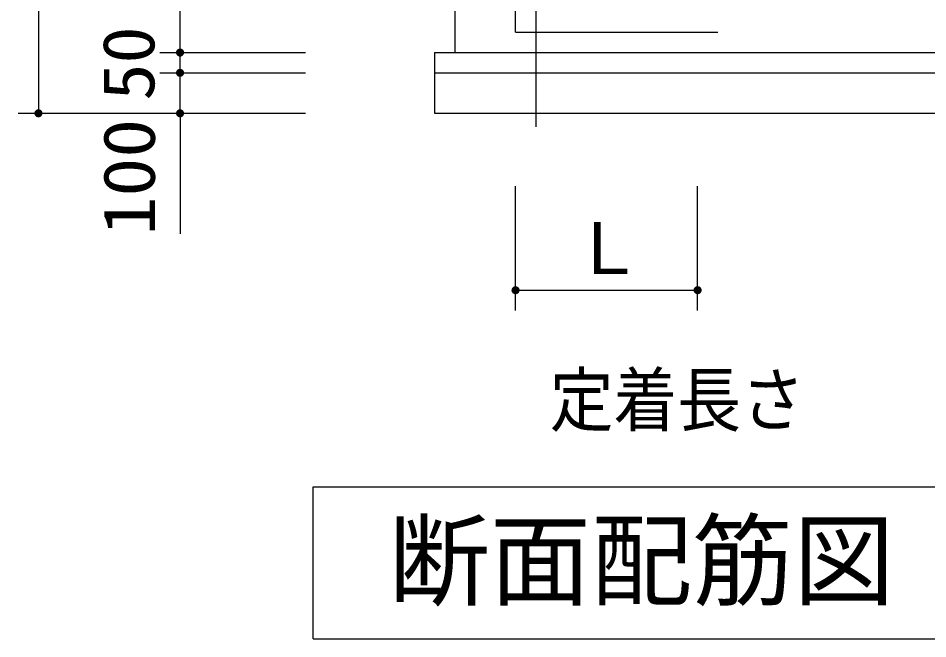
# Model space of a CAD drawing. Units: millimetres, scale not verified. Extents: x -14850 to 14850, y -10500 to 10500.
# Drawn here: x -1397 to 851, y -1886 to -353 of the extents above; entities that cross this region are included whole.
import ezdxf
from ezdxf.enums import TextEntityAlignment as Align

# ---------------------------------------------------------------- set-up
doc = ezdxf.new("R2010")
doc.units = ezdxf.units.MM
doc.header["$LTSCALE"] = 50
doc.linetypes.add('CHAIN2', pattern=[12, 9, -1, 1, -1])
doc.layers.add('0-0_機器', color=3, linetype='Continuous', lineweight=25)
doc.layers.add('0-3_製作', color=5, linetype='Continuous', lineweight=25)
doc.styles.add('ＭＳ ゴシック', font='')
doc.styles.get('ＭＳ ゴシック').set_extended_font_data('MS Gothic')

msp = doc.modelspace()

# ---------------------------------------------------------------- linework, layer by layer
at = {"layer": '0-0_機器', "color": 2, "linetype": 'CHAIN2'}
msp.add_line((-117.71, 2079.16), (-117.71, -621.57), dxfattribs=at)
at = {"layer": '0-0_機器', "color": 2}
for p, q in [((-317.71, -237.98), (-317.71, -437.98)), ((-367.71, -437.98), (2232.29, -437.98)), ((-367.71, -487.98), (2232.29, -487.98))]:
    msp.add_line(p, q, dxfattribs=at)
at = {"layer": '0-0_機器'}
for p, q in [((-167.71, -387.98), (332.29, -387.98)), ((-667.71, -1511.01), (2532.29, -1511.01)), ((-667.71, -1886.01), (-667.71, -1511.01)), ((-667.71, -1886.01), (2532.29, -1886.01))]:
    msp.add_line(p, q, dxfattribs=at)
msp.add_lwpolyline([(-167.71, -387.98), (-167.71, 1992.02), (282.29, 1992.02)], dxfattribs=at)
at = {"layer": '0-0_機器', "color": 2}
msp.add_lwpolyline([(-367.71, -437.98), (-367.71, -587.98), (2232.29, -587.98)], dxfattribs=at)
at = {"layer": '0-3_製作', "color": 2}
for p, q in [((-1346.7, 2042.02), (-1346.7, -587.98)), ((-996.7, -437.98), (-996.7, -237.98)), ((-1046.7, -437.98), (-686.41, -437.98)), ((-996.7, -487.98), (-996.7, -437.98)), ((-1046.7, -487.98), (-686.41, -487.98)), ((-996.7, -587.98), (-996.7, -487.98)), ((-1396.7, -587.98), (-686.41, -587.98)), ((-996.7, -587.98), (-996.7, -885.87)), ((-167.71, -1074.95), (-167.71, -768.36)), ((282.29, -1074.95), (282.29, -768.36)), ((-167.71, -1024.95), (282.29, -1024.95))]:
    msp.add_line(p, q, dxfattribs=at)
at = {"layer": '0-3_製作'}
for points in [[(-1006.68, -437.35), (-996.7, -437.98), (-1006.7, -437.98)], [(-1006.7, -437.98), (-1003.99, -444.82), (-1006.62, -439.23)], [(-1006.7, -437.98), (-1003.07, -445.68), (-1003.99, -444.82)], [(-996.7, -437.98), (-1003.07, -445.68), (-1006.7, -437.98)], [(-1006.52, -436.1), (-996.7, -437.98), (-1006.68, -437.35)], [(-1006.62, -439.23), (-1004.79, -443.85), (-1006.39, -440.46)], [(-1006.62, -439.23), (-1003.99, -444.82), (-1004.79, -443.85)], [(-1006.21, -434.89), (-996.7, -437.98), (-1006.52, -436.1)], [(-1006.39, -440.46), (-1005.46, -442.79), (-1006, -441.66)], [(-1006.39, -440.46), (-1004.79, -443.85), (-1005.46, -442.79)], [(-1005.75, -433.72), (-996.7, -437.98), (-1006.21, -434.89)], [(-1005.14, -432.62), (-996.7, -437.98), (-1005.75, -433.72)], [(-1004.41, -431.6), (-996.7, -437.98), (-1005.14, -432.62)], [(-1003.55, -430.69), (-996.7, -437.98), (-1004.41, -431.6)], [(-1002.58, -429.89), (-996.7, -437.98), (-1003.55, -430.69)], [(-996.7, -437.98), (-1002.06, -446.42), (-1003.07, -445.68)], [(-1001.52, -429.21), (-996.7, -437.98), (-1002.58, -429.89)], [(-996.7, -437.98), (-1000.96, -447.02), (-1002.06, -446.42)], [(-1000.38, -428.68), (-996.7, -437.98), (-1001.52, -429.21)], [(-996.7, -437.98), (-999.79, -447.49), (-1000.96, -447.02)], [(-1000.38, -428.68), (-996.7, -427.98), (-996.7, -437.98)], [(-999.19, -428.29), (-996.7, -427.98), (-1000.38, -428.68)], [(-996.7, -437.98), (-998.57, -447.8), (-999.79, -447.49)], [(-997.95, -428.06), (-996.7, -427.98), (-999.19, -428.29)], [(-996.7, -437.98), (-997.33, -447.96), (-998.57, -447.8)], [(-996.7, -437.98), (-996.7, -447.98), (-997.33, -447.96)], [(-996.7, -427.98), (-986.7, -437.98), (-996.7, -437.98)], [(-996.07, -428), (-986.7, -437.98), (-996.7, -427.98)], [(-996.7, -437.98), (-995.45, -447.9), (-996.7, -447.98)], [(-996.7, -437.98), (-994.21, -447.66), (-995.45, -447.9)], [(-996.7, -437.98), (-993.02, -447.27), (-994.21, -447.66)], [(-996.7, -437.98), (-991.88, -446.74), (-993.02, -447.27)], [(-986.7, -437.98), (-991.88, -446.74), (-996.7, -437.98)], [(-994.83, -428.15), (-986.7, -437.98), (-996.07, -428)], [(-993.61, -428.47), (-986.7, -437.98), (-994.83, -428.15)], [(-992.44, -428.93), (-986.7, -437.98), (-993.61, -428.47)], [(-991.34, -429.53), (-986.7, -437.98), (-992.44, -428.93)], [(-986.7, -437.98), (-990.82, -446.07), (-991.88, -446.74)], [(-990.33, -430.27), (-986.7, -437.98), (-991.34, -429.53)], [(-986.7, -437.98), (-989.85, -445.27), (-990.82, -446.07)], [(-989.41, -431.13), (-986.7, -437.98), (-990.33, -430.27)], [(-986.7, -437.98), (-989, -444.35), (-989.85, -445.27)], [(-989.41, -431.13), (-986.78, -436.72), (-986.7, -437.98)], [(-988.61, -432.1), (-986.78, -436.72), (-989.41, -431.13)], [(-986.7, -437.98), (-988.26, -443.33), (-989, -444.35)], [(-988.61, -432.1), (-987.01, -435.49), (-986.78, -436.72)], [(-987.94, -433.16), (-987.01, -435.49), (-988.61, -432.1)], [(-986.7, -437.98), (-987.65, -442.23), (-988.26, -443.33)], [(-987.94, -433.16), (-987.4, -434.29), (-987.01, -435.49)], [(-986.7, -437.98), (-987.19, -441.07), (-987.65, -442.23)], [(-986.7, -437.98), (-986.88, -439.85), (-987.19, -441.07)], [(-986.7, -437.98), (-986.72, -438.6), (-986.88, -439.85)], [(-1006.68, -487.35), (-996.7, -487.98), (-1006.7, -487.98)], [(-1006.7, -487.98), (-1003.07, -495.68), (-1006.62, -489.23)], [(-1006.7, -487.98), (-1002.06, -496.42), (-1003.07, -495.68)], [(-996.7, -487.98), (-1002.06, -496.42), (-1006.7, -487.98)], [(-1006.52, -486.1), (-996.7, -487.98), (-1006.68, -487.35)], [(-1006.62, -489.23), (-1003.99, -494.82), (-1006.39, -490.46)], [(-1006.62, -489.23), (-1003.07, -495.68), (-1003.99, -494.82)], [(-1006.21, -484.89), (-996.7, -487.98), (-1006.52, -486.1)], [(-1006.39, -490.46), (-1004.79, -493.85), (-1006, -491.66)], [(-1006.39, -490.46), (-1003.99, -494.82), (-1004.79, -493.85)], [(-1005.75, -483.72), (-996.7, -487.98), (-1006.21, -484.89)], [(-1006, -491.66), (-1004.79, -493.85), (-1005.46, -492.79)], [(-1005.14, -482.62), (-996.7, -487.98), (-1005.75, -483.72)], [(-1004.41, -481.6), (-996.7, -487.98), (-1005.14, -482.62)], [(-1003.55, -480.69), (-996.7, -487.98), (-1004.41, -481.6)], [(-1002.58, -479.89), (-996.7, -487.98), (-1003.55, -480.69)], [(-1001.52, -479.21), (-996.7, -487.98), (-1002.58, -479.89)], [(-996.7, -487.98), (-1000.96, -497.02), (-1002.06, -496.42)], [(-1000.38, -478.68), (-996.7, -487.98), (-1001.52, -479.21)], [(-996.7, -487.98), (-999.79, -497.49), (-1000.96, -497.02)], [(-1000.38, -478.68), (-996.7, -477.98), (-996.7, -487.98)], [(-999.19, -478.29), (-996.7, -477.98), (-1000.38, -478.68)], [(-996.7, -487.98), (-998.57, -497.8), (-999.79, -497.49)], [(-997.95, -478.06), (-996.7, -477.98), (-999.19, -478.29)], [(-996.7, -487.98), (-997.33, -497.96), (-998.57, -497.8)], [(-996.7, -487.98), (-996.7, -497.98), (-997.33, -497.96)], [(-996.7, -477.98), (-986.7, -487.98), (-996.7, -487.98)], [(-996.07, -478), (-986.7, -487.98), (-996.7, -477.98)], [(-996.7, -487.98), (-995.45, -497.9), (-996.7, -497.98)], [(-996.7, -487.98), (-994.21, -497.66), (-995.45, -497.9)], [(-996.7, -487.98), (-993.02, -497.27), (-994.21, -497.66)], [(-996.7, -487.98), (-991.88, -496.74), (-993.02, -497.27)], [(-986.7, -487.98), (-991.88, -496.74), (-996.7, -487.98)], [(-994.83, -478.15), (-986.7, -487.98), (-996.07, -478)], [(-993.61, -478.47), (-986.7, -487.98), (-994.83, -478.15)], [(-992.44, -478.93), (-986.7, -487.98), (-993.61, -478.47)], [(-991.34, -479.53), (-986.7, -487.98), (-992.44, -478.93)], [(-986.7, -487.98), (-990.82, -496.07), (-991.88, -496.74)], [(-990.33, -480.27), (-986.7, -487.98), (-991.34, -479.53)], [(-986.7, -487.98), (-989.85, -495.27), (-990.82, -496.07)], [(-990.33, -480.27), (-986.78, -486.72), (-986.7, -487.98)], [(-989.41, -481.13), (-986.78, -486.72), (-990.33, -480.27)], [(-986.7, -487.98), (-989, -494.35), (-989.85, -495.27)], [(-989.41, -481.13), (-987.01, -485.49), (-986.78, -486.72)], [(-988.61, -482.1), (-987.01, -485.49), (-989.41, -481.13)], [(-986.7, -487.98), (-988.26, -493.33), (-989, -494.35)], [(-988.61, -482.1), (-987.4, -484.3), (-987.01, -485.49)], [(-987.94, -483.16), (-987.4, -484.3), (-988.61, -482.1)], [(-986.7, -487.98), (-987.65, -492.23), (-988.26, -493.33)], [(-986.7, -487.98), (-987.19, -491.07), (-987.65, -492.23)], [(-986.7, -487.98), (-986.88, -489.85), (-987.19, -491.07)], [(-986.7, -487.98), (-986.72, -488.6), (-986.88, -489.85)], [(-1355.75, -583.72), (-1346.7, -587.98), (-1356.21, -584.89)], [(-1355.14, -582.62), (-1346.7, -587.98), (-1355.75, -583.72)], [(-1354.41, -581.6), (-1346.7, -587.98), (-1355.14, -582.62)], [(-1353.55, -580.69), (-1346.7, -587.98), (-1354.41, -581.6)], [(-1352.58, -579.89), (-1346.7, -587.98), (-1353.55, -580.69)], [(-1351.52, -579.21), (-1346.7, -587.98), (-1352.58, -579.89)], [(-1350.38, -578.68), (-1346.7, -587.98), (-1351.52, -579.21)], [(-1350.38, -578.68), (-1346.7, -577.98), (-1346.7, -587.98)], [(-1349.19, -578.29), (-1346.7, -577.98), (-1350.38, -578.68)], [(-1347.95, -578.06), (-1346.7, -577.98), (-1349.19, -578.29)], [(-1346.7, -577.98), (-1336.7, -587.98), (-1346.7, -587.98)], [(-1346.07, -578), (-1336.7, -587.98), (-1346.7, -577.98)], [(-1344.83, -578.15), (-1336.7, -587.98), (-1346.07, -578)], [(-1343.61, -578.47), (-1336.7, -587.98), (-1344.83, -578.15)], [(-1342.44, -578.93), (-1336.7, -587.98), (-1343.61, -578.47)], [(-1341.34, -579.53), (-1336.7, -587.98), (-1342.44, -578.93)], [(-1340.33, -580.27), (-1336.7, -587.98), (-1341.34, -579.53)], [(-1339.41, -581.13), (-1336.7, -587.98), (-1340.33, -580.27)], [(-1339.41, -581.13), (-1336.78, -586.72), (-1336.7, -587.98)], [(-1338.61, -582.1), (-1336.78, -586.72), (-1339.41, -581.13)], [(-1338.61, -582.1), (-1337.01, -585.49), (-1336.78, -586.72)], [(-1337.94, -583.16), (-1337.01, -585.49), (-1338.61, -582.1)], [(-1337.94, -583.16), (-1337.4, -584.3), (-1337.01, -585.49)], [(-1005.75, -583.72), (-996.7, -587.98), (-1006.21, -584.89)], [(-1005.14, -582.62), (-996.7, -587.98), (-1005.75, -583.72)], [(-1004.41, -581.6), (-996.7, -587.98), (-1005.14, -582.62)], [(-1003.55, -580.69), (-996.7, -587.98), (-1004.41, -581.6)], [(-1002.58, -579.89), (-996.7, -587.98), (-1003.55, -580.69)], [(-1001.52, -579.21), (-996.7, -587.98), (-1002.58, -579.89)], [(-1001.52, -579.21), (-996.7, -577.98), (-996.7, -587.98)], [(-1000.38, -578.68), (-996.7, -577.98), (-1001.52, -579.21)], [(-999.19, -578.29), (-996.7, -577.98), (-1000.38, -578.68)], [(-997.95, -578.06), (-996.7, -577.98), (-999.19, -578.29)], [(-996.7, -577.98), (-986.7, -587.98), (-996.7, -587.98)], [(-996.07, -578), (-986.7, -587.98), (-996.7, -577.98)], [(-994.83, -578.15), (-986.7, -587.98), (-996.07, -578)], [(-993.61, -578.47), (-986.7, -587.98), (-994.83, -578.15)], [(-992.44, -578.93), (-986.7, -587.98), (-993.61, -578.47)], [(-991.34, -579.53), (-986.7, -587.98), (-992.44, -578.93)], [(-991.34, -579.53), (-986.78, -586.72), (-986.7, -587.98)], [(-990.33, -580.27), (-986.78, -586.72), (-991.34, -579.53)], [(-990.33, -580.27), (-987.01, -585.49), (-986.78, -586.72)], [(-989.41, -581.13), (-987.01, -585.49), (-990.33, -580.27)], [(-989.41, -581.13), (-987.4, -584.3), (-987.01, -585.49)], [(-988.61, -582.1), (-987.4, -584.3), (-989.41, -581.13)], [(-988.61, -582.1), (-987.94, -583.16), (-987.4, -584.3)], [(-1356.68, -587.35), (-1346.7, -587.98), (-1356.7, -587.98)], [(-1356.7, -587.98), (-1353.99, -594.82), (-1356.62, -589.23)], [(-1356.7, -587.98), (-1353.07, -595.68), (-1353.99, -594.82)], [(-1346.7, -587.98), (-1353.07, -595.68), (-1356.7, -587.98)], [(-1356.52, -586.1), (-1346.7, -587.98), (-1356.68, -587.35)], [(-1356.62, -589.23), (-1354.79, -593.85), (-1356.39, -590.46)], [(-1356.62, -589.23), (-1353.99, -594.82), (-1354.79, -593.85)], [(-1356.21, -584.89), (-1346.7, -587.98), (-1356.52, -586.1)], [(-1356.39, -590.46), (-1355.46, -592.79), (-1356, -591.66)], [(-1356.39, -590.46), (-1354.79, -593.85), (-1355.46, -592.79)], [(-1346.7, -587.98), (-1352.06, -596.42), (-1353.07, -595.68)], [(-1346.7, -587.98), (-1350.96, -597.02), (-1352.06, -596.42)], [(-1346.7, -587.98), (-1349.79, -597.49), (-1350.96, -597.02)], [(-1346.7, -587.98), (-1348.57, -597.8), (-1349.79, -597.49)], [(-1346.7, -587.98), (-1347.33, -597.96), (-1348.57, -597.8)], [(-1346.7, -587.98), (-1346.7, -597.98), (-1347.33, -597.96)], [(-1346.7, -587.98), (-1345.45, -597.9), (-1346.7, -597.98)], [(-1346.7, -587.98), (-1344.21, -597.66), (-1345.45, -597.9)], [(-1346.7, -587.98), (-1343.02, -597.27), (-1344.21, -597.66)], [(-1346.7, -587.98), (-1341.88, -596.74), (-1343.02, -597.27)], [(-1336.7, -587.98), (-1341.88, -596.74), (-1346.7, -587.98)], [(-1336.7, -587.98), (-1340.82, -596.07), (-1341.88, -596.74)], [(-1336.7, -587.98), (-1339.85, -595.27), (-1340.82, -596.07)], [(-1336.7, -587.98), (-1339, -594.35), (-1339.85, -595.27)], [(-1336.7, -587.98), (-1338.26, -593.33), (-1339, -594.35)], [(-1336.7, -587.98), (-1337.65, -592.23), (-1338.26, -593.33)], [(-1336.7, -587.98), (-1337.19, -591.07), (-1337.65, -592.23)], [(-1336.7, -587.98), (-1336.88, -589.85), (-1337.19, -591.07)], [(-1336.7, -587.98), (-1336.72, -588.6), (-1336.88, -589.85)], [(-1006.68, -587.35), (-996.7, -587.98), (-1006.7, -587.98)], [(-1006.7, -587.98), (-1002.06, -596.42), (-1006.62, -589.23)], [(-1006.7, -587.98), (-1000.96, -597.02), (-1002.06, -596.42)], [(-996.7, -587.98), (-1000.96, -597.02), (-1006.7, -587.98)], [(-1006.52, -586.1), (-996.7, -587.98), (-1006.68, -587.35)], [(-1006.62, -589.23), (-1003.07, -595.68), (-1006.39, -590.46)], [(-1006.62, -589.23), (-1002.06, -596.42), (-1003.07, -595.68)], [(-1006.21, -584.89), (-996.7, -587.98), (-1006.52, -586.1)], [(-1006.39, -590.46), (-1003.99, -594.82), (-1006, -591.66)], [(-1006.39, -590.46), (-1003.07, -595.68), (-1003.99, -594.82)], [(-1006, -591.66), (-1004.79, -593.85), (-1005.46, -592.79)], [(-1006, -591.66), (-1003.99, -594.82), (-1004.79, -593.85)], [(-996.7, -587.98), (-999.79, -597.49), (-1000.96, -597.02)], [(-996.7, -587.98), (-998.57, -597.8), (-999.79, -597.49)], [(-996.7, -587.98), (-997.33, -597.96), (-998.57, -597.8)], [(-996.7, -587.98), (-996.7, -597.98), (-997.33, -597.96)], [(-996.7, -587.98), (-995.45, -597.9), (-996.7, -597.98)], [(-996.7, -587.98), (-994.21, -597.66), (-995.45, -597.9)], [(-996.7, -587.98), (-993.02, -597.27), (-994.21, -597.66)], [(-996.7, -587.98), (-991.88, -596.74), (-993.02, -597.27)], [(-996.7, -587.98), (-990.82, -596.07), (-991.88, -596.74)], [(-986.7, -587.98), (-990.82, -596.07), (-996.7, -587.98)], [(-986.7, -587.98), (-989.85, -595.27), (-990.82, -596.07)], [(-986.7, -587.98), (-989, -594.35), (-989.85, -595.27)], [(-986.7, -587.98), (-988.26, -593.33), (-989, -594.35)], [(-986.7, -587.98), (-987.65, -592.23), (-988.26, -593.33)], [(-986.7, -587.98), (-987.19, -591.07), (-987.65, -592.23)], [(-986.7, -587.98), (-986.88, -589.85), (-987.19, -591.07)], [(-986.7, -587.98), (-986.72, -588.6), (-986.88, -589.85)], [(-177.69, -1024.32), (-167.71, -1024.95), (-177.71, -1024.95)], [(-177.71, -1024.95), (-167.71, -1024.95), (-177.63, -1026.2)], [(-177.53, -1023.07), (-167.71, -1024.95), (-177.69, -1024.32)], [(-177.63, -1026.2), (-167.71, -1024.95), (-177.4, -1027.43)], [(-177.53, -1023.07), (-167.71, -1014.95), (-167.71, -1024.95)], [(-177.22, -1021.86), (-167.71, -1014.95), (-177.53, -1023.07)], [(-177.4, -1027.43), (-167.71, -1024.95), (-177.01, -1028.63)], [(-176.76, -1020.69), (-167.71, -1014.95), (-177.22, -1021.86)], [(-177.01, -1028.63), (-167.71, -1024.95), (-176.47, -1029.76)], [(-176.15, -1019.59), (-167.71, -1014.95), (-176.76, -1020.69)], [(-176.47, -1029.76), (-167.71, -1024.95), (-175.8, -1030.82)], [(-175.42, -1018.57), (-167.71, -1014.95), (-176.15, -1019.59)], [(-175.8, -1030.82), (-167.71, -1024.95), (-175, -1031.79)], [(-174.56, -1017.66), (-167.71, -1014.95), (-175.42, -1018.57)], [(-175, -1031.79), (-167.71, -1024.95), (-174.08, -1032.65)], [(-173.59, -1016.86), (-167.71, -1014.95), (-174.56, -1017.66)], [(-174.08, -1032.65), (-167.71, -1024.95), (-173.07, -1033.39)], [(-172.53, -1016.18), (-167.71, -1014.95), (-173.59, -1016.86)], [(-173.07, -1033.39), (-167.71, -1024.95), (-171.97, -1033.99)], [(-171.39, -1015.65), (-167.71, -1014.95), (-172.53, -1016.18)], [(-171.97, -1033.99), (-167.71, -1024.95), (-167.71, -1034.95)], [(-170.2, -1015.26), (-167.71, -1014.95), (-171.39, -1015.65)], [(-168.96, -1015.02), (-167.71, -1014.95), (-170.2, -1015.26)], [(-167.71, -1014.95), (-157.71, -1024.95), (-167.71, -1024.95)], [(-167.71, -1014.95), (-157.79, -1023.69), (-157.71, -1024.95)], [(-167.71, -1014.95), (-158.02, -1022.46), (-157.79, -1023.69)], [(-167.71, -1014.95), (-158.41, -1021.26), (-158.02, -1022.46)], [(-167.71, -1014.95), (-158.95, -1020.13), (-158.41, -1021.26)], [(-167.71, -1014.95), (-159.62, -1019.07), (-158.95, -1020.13)], [(-167.71, -1014.95), (-160.42, -1018.1), (-159.62, -1019.07)], [(-167.71, -1014.95), (-161.34, -1017.24), (-160.42, -1018.1)], [(-167.71, -1014.95), (-162.35, -1016.5), (-161.34, -1017.24)], [(-167.71, -1014.95), (-163.45, -1015.9), (-162.35, -1016.5)], [(-167.71, -1014.95), (-164.62, -1015.43), (-163.45, -1015.9)], [(-167.08, -1014.97), (-164.62, -1015.43), (-167.71, -1014.95)], [(-167.71, -1024.95), (-166.46, -1034.87), (-167.71, -1034.95)], [(-167.71, -1024.95), (-165.22, -1034.63), (-166.46, -1034.87)], [(-167.71, -1024.95), (-164.03, -1034.24), (-165.22, -1034.63)], [(-167.71, -1024.95), (-162.89, -1033.71), (-164.03, -1034.24)], [(-167.71, -1024.95), (-161.83, -1033.04), (-162.89, -1033.71)], [(-167.71, -1024.95), (-160.86, -1032.24), (-161.83, -1033.04)], [(-167.71, -1024.95), (-160.01, -1031.32), (-160.86, -1032.24)], [(-167.71, -1024.95), (-159.27, -1030.3), (-160.01, -1031.32)], [(-167.71, -1024.95), (-158.66, -1029.2), (-159.27, -1030.3)], [(-167.71, -1024.95), (-158.2, -1028.04), (-158.66, -1029.2)], [(-167.71, -1024.95), (-157.89, -1026.82), (-158.2, -1028.04)], [(-167.71, -1024.95), (-157.73, -1025.57), (-157.89, -1026.82)], [(-157.71, -1024.95), (-157.73, -1025.57), (-167.71, -1024.95)], [(-167.08, -1014.97), (-165.84, -1015.12), (-164.62, -1015.43)], [(272.29, -1024.95), (282.29, -1014.95), (282.29, -1024.95)], [(272.31, -1024.32), (282.29, -1014.95), (272.29, -1024.95)], [(272.61, -1027.43), (272.29, -1024.95), (282.29, -1024.95)], [(272.37, -1026.2), (272.29, -1024.95), (272.61, -1027.43)], [(272.47, -1023.07), (282.29, -1014.95), (272.31, -1024.32)], [(272.78, -1021.86), (282.29, -1014.95), (272.47, -1023.07)], [(272.61, -1027.43), (282.29, -1024.95), (272.99, -1028.63)], [(273.24, -1020.69), (282.29, -1014.95), (272.78, -1021.86)], [(272.99, -1028.63), (282.29, -1024.95), (273.53, -1029.76)], [(273.85, -1019.59), (282.29, -1014.95), (273.24, -1020.69)], [(273.53, -1029.76), (282.29, -1024.95), (274.2, -1030.82)], [(274.59, -1018.57), (282.29, -1014.95), (273.85, -1019.59)], [(274.2, -1030.82), (282.29, -1024.95), (275, -1031.79)], [(275.45, -1017.66), (282.29, -1014.95), (274.59, -1018.57)], [(275, -1031.79), (282.29, -1024.95), (275.92, -1032.65)], [(276.41, -1016.86), (282.29, -1014.95), (275.45, -1017.66)], [(275.92, -1032.65), (282.29, -1024.95), (276.93, -1033.39)], [(277.47, -1016.18), (282.29, -1014.95), (276.41, -1016.86)], [(276.93, -1033.39), (282.29, -1024.95), (278.03, -1033.99)], [(277.47, -1016.18), (281.04, -1015.02), (282.29, -1014.95)], [(278.61, -1015.65), (281.04, -1015.02), (277.47, -1016.18)], [(278.03, -1033.99), (282.29, -1024.95), (279.2, -1034.46)], [(278.61, -1015.65), (279.8, -1015.26), (281.04, -1015.02)], [(279.2, -1034.46), (282.29, -1024.95), (280.42, -1034.77)], [(280.42, -1034.77), (282.29, -1024.95), (281.66, -1034.93)], [(281.66, -1034.93), (282.29, -1024.95), (282.29, -1034.95)], [(282.29, -1014.95), (291.59, -1021.26), (282.29, -1024.95)], [(282.29, -1014.95), (291.05, -1020.13), (291.59, -1021.26)], [(282.29, -1014.95), (290.38, -1019.07), (291.05, -1020.13)], [(282.29, -1014.95), (289.58, -1018.1), (290.38, -1019.07)], [(282.29, -1014.95), (288.67, -1017.24), (289.58, -1018.1)], [(282.29, -1014.95), (287.65, -1016.5), (288.67, -1017.24)], [(282.29, -1014.95), (286.55, -1015.9), (287.65, -1016.5)], [(282.29, -1014.95), (285.38, -1015.43), (286.55, -1015.9)], [(282.29, -1014.95), (284.16, -1015.12), (285.38, -1015.43)], [(282.29, -1014.95), (282.92, -1014.97), (284.16, -1015.12)], [(282.29, -1024.95), (291.59, -1021.26), (291.98, -1022.46)], [(282.29, -1024.95), (291.98, -1022.46), (292.21, -1023.69)], [(282.29, -1024.95), (292.21, -1023.69), (292.29, -1024.95)], [(282.29, -1024.95), (288.17, -1033.04), (282.29, -1034.95)], [(282.29, -1024.95), (289.14, -1032.24), (288.17, -1033.04)], [(282.29, -1024.95), (290, -1031.32), (289.14, -1032.24)], [(282.29, -1024.95), (290.73, -1030.3), (290, -1031.32)], [(282.29, -1024.95), (291.34, -1029.2), (290.73, -1030.3)], [(282.29, -1024.95), (291.8, -1028.04), (291.34, -1029.2)], [(282.29, -1024.95), (292.11, -1026.82), (291.8, -1028.04)], [(282.29, -1024.95), (292.27, -1025.57), (292.11, -1026.82)], [(282.29, -1024.95), (292.29, -1024.95), (292.27, -1025.57)], [(282.29, -1034.95), (288.17, -1033.04), (287.11, -1033.71)], [(282.29, -1034.95), (287.11, -1033.71), (283.54, -1034.87)], [(283.54, -1034.87), (287.11, -1033.71), (285.97, -1034.24)], [(-171.97, -1033.99), (-167.71, -1034.95), (-170.8, -1034.46)], [(-170.8, -1034.46), (-168.34, -1034.93), (-169.58, -1034.77)], [(-170.8, -1034.46), (-167.71, -1034.95), (-168.34, -1034.93)], [(283.54, -1034.87), (285.97, -1034.24), (284.78, -1034.63)]]:
    msp.add_solid(points, dxfattribs=at)

# ---------------------------------------------------------------- texts
at = {"layer": '0-0_機器', "color": 4, "style": 'ＭＳ ゴシック'}
msp.add_text('断面配筋図', height=183.3, dxfattribs=at).set_placement((-481.27, -1839.36), align=Align.BOTTOM_LEFT)
at = {"layer": '0-3_製作', "color": 4, "style": 'ＭＳ ゴシック'}
for s, width, p in [('50', 1.05, (-1021.7, -556.73)), ('100', 1.1, (-1020.38, -889.87))]:
    msp.add_text(s, height=128.4, rotation=90, dxfattribs=dict(at, width=width)).set_placement(p, align=Align.BOTTOM_LEFT)
msp.add_text('Ｌ', height=128.4, dxfattribs=at).set_placement((-26.83, -1023.82), align=Align.BOTTOM_LEFT)
at = {"layer": '0-3_製作', "color": 4, "style": 'ＭＳ ゴシック', "width": 0.9}
msp.add_text('定着長さ', height=128.3, dxfattribs=at).set_placement((-83.13, -1398.48), align=Align.BOTTOM_LEFT)

doc.saveas('drawing.dxf')
